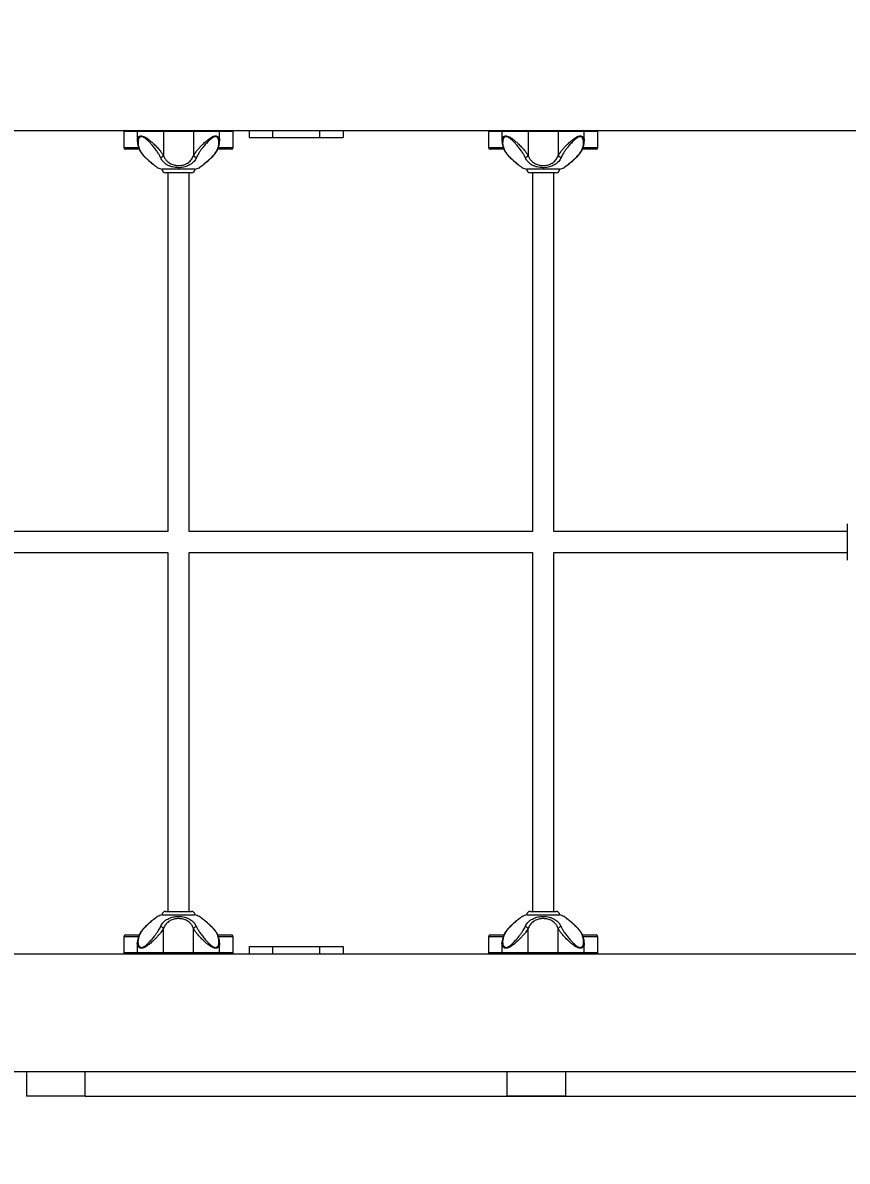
# Model space of a CAD drawing. Header units: millimetres. Extents: x -2809 to 3946, y -2926 to 2611.
# Drawn here: x -370 to 331, y -556 to 412 of the extents above; entities that cross this region are included whole.
import ezdxf

# ---------------------------------------------------------------- set-up
doc = ezdxf.new("R2010")
doc.units = ezdxf.units.MM
for name, color, linetype in [('DIKOM_ОБЪЕКТ', 7, 'Continuous'), ('DIKOM_РАЗМЕР_ЗОНА', 7, 'Continuous'), ('DIKOM_РАЗМЕР_ОБЪЕКТА', 7, 'Continuous')]:
    doc.layers.add(name, color=color, linetype=linetype)
doc.styles.add('style1', font='arial.ttf', dxfattribs={"width": 0.8})
doc.dimstyles.new('1-50', dxfattribs={"dimtxt": 300, "dimasz": 200, "dimexe": 100, "dimexo": 0, "dimgap": 100, "dimtad": 1, "dimtxsty": 'style1', "dimcen": 200, "dimclrd": 7, "dimclre": 7, "dimclrt": 7, "dimadec": 1, "dimazin": 2, "dimtfac": 1, "dimtmove": 0, "dimatfit": 2, "dimfxl": 0, "dimlwd": 25, "dimlwe": 18, "dimarcsym": 0})

# ---------------------------------------------------------------- blocks, each defined once
blk = doc.blocks.new('*D15')
at = {"layer": 'Defpoints', "color": 0, "transparency": 16777216}
for p in [(597.36, 1110.81), (2261.56, 1110.81), (-254.22, -500.25)]:
    blk.add_point(p, dxfattribs=at)
at = {"layer": 'DIKOM_РАЗМЕР_ОБЪЕКТА', "color": 7, "lineweight": 18, "transparency": 16777216}
for p, q in [((597.36, 1110.81), (2361.56, 1110.81)), ((-254.22, -500.25), (2361.56, -500.25))]:
    blk.add_line(p, q, dxfattribs=at)
at = {"layer": 'DIKOM_РАЗМЕР_ОБЪЕКТА', "color": 7, "lineweight": 25, "transparency": 16777216}
blk.add_line((2261.56, -300.25), (2261.56, 910.81), dxfattribs=at)
at = {"layer": 'DIKOM_РАЗМЕР_ОБЪЕКТА', "color": 7, "transparency": 16777216}
for points in [[(2228.22, 910.81), (2294.89, 910.81), (2261.56, 1110.81)], [(2228.22, -300.25), (2294.89, -300.25), (2261.56, -500.25)]]:
    blk.add_solid(points, dxfattribs=at)
at = {"layer": 'DIKOM_РАЗМЕР_ОБЪЕКТА', "color": 7, "transparency": 16777216, "insert": (2008.38, 216.09), "char_height": 300, "attachment_point": 5, "rotation": 90, "style": 'style1'}
blk.add_mtext('1600', dxfattribs=at)
blk = doc.blocks.new('*D12')
at = {"layer": 'Defpoints', "color": 0, "transparency": 16777216}
for p in [(1478.76, -28.29), (-1308.64, -266.8), (1478.76, -1321.01)]:
    blk.add_point(p, dxfattribs=at)
at = {"layer": 'DIKOM_РАЗМЕР_ОБЪЕКТА', "color": 7, "lineweight": 18, "transparency": 16777216}
for p, q in [((1478.76, -28.29), (1478.76, -1421.01)), ((-1308.64, -266.8), (-1308.64, -1421.01))]:
    blk.add_line(p, q, dxfattribs=at)
at = {"layer": 'DIKOM_РАЗМЕР_ОБЪЕКТА', "color": 7, "lineweight": 25, "transparency": 16777216}
blk.add_line((-1108.64, -1321.01), (1278.76, -1321.01), dxfattribs=at)
at = {"layer": 'DIKOM_РАЗМЕР_ОБЪЕКТА', "color": 7, "transparency": 16777216}
for points in [[(-1108.64, -1287.68), (-1108.64, -1354.35), (-1308.64, -1321.01)], [(1278.76, -1287.68), (1278.76, -1354.35), (1478.76, -1321.01)]]:
    blk.add_solid(points, dxfattribs=at)
at = {"layer": 'DIKOM_РАЗМЕР_ОБЪЕКТА', "color": 7, "transparency": 16777216, "insert": (-70.01, -1067.84), "char_height": 300, "attachment_point": 5, "style": 'style1'}
blk.add_mtext('2800', dxfattribs=at)
blk = doc.blocks.new('*D13')
at = {"layer": 'Defpoints', "color": 0, "transparency": 16777216}
for p in [(2978.6, -50.25), (-2808.64, -189.37), (2978.6, -2825.71)]:
    blk.add_point(p, dxfattribs=at)
at = {"layer": 'DIKOM_РАЗМЕР_ЗОНА', "color": 7, "lineweight": 18, "transparency": 16777216}
for p, q in [((2978.6, -50.25), (2978.6, -2925.71)), ((-2808.64, -189.37), (-2808.64, -2925.71))]:
    blk.add_line(p, q, dxfattribs=at)
at = {"layer": 'DIKOM_РАЗМЕР_ЗОНА', "color": 7, "lineweight": 25, "transparency": 16777216}
blk.add_line((-2608.64, -2825.71), (2778.6, -2825.71), dxfattribs=at)
at = {"layer": 'DIKOM_РАЗМЕР_ЗОНА', "color": 7, "transparency": 16777216}
for points in [[(-2608.64, -2792.38), (-2608.64, -2859.04), (-2808.64, -2825.71)], [(2778.6, -2792.38), (2778.6, -2859.04), (2978.6, -2825.71)]]:
    blk.add_solid(points, dxfattribs=at)
at = {"layer": 'DIKOM_РАЗМЕР_ЗОНА', "color": 7, "transparency": 16777216, "insert": (-58.42, -2572.54), "char_height": 300, "attachment_point": 5, "style": 'style1'}
blk.add_mtext('5800', dxfattribs=at)
blk = doc.blocks.new('*D14')
at = {"layer": 'Defpoints', "color": 0, "transparency": 16777216}
for p in [(169.75, 2610.81), (3845.97, 2610.81), (169.75, -2000.25)]:
    blk.add_point(p, dxfattribs=at)
at = {"layer": 'DIKOM_РАЗМЕР_ЗОНА', "color": 7, "lineweight": 18, "transparency": 16777216}
for p, q in [((169.75, 2610.81), (3945.97, 2610.81)), ((169.75, -2000.25), (3945.97, -2000.25))]:
    blk.add_line(p, q, dxfattribs=at)
at = {"layer": 'DIKOM_РАЗМЕР_ЗОНА', "color": 7, "lineweight": 25, "transparency": 16777216}
blk.add_line((3845.97, -1800.25), (3845.97, 2410.81), dxfattribs=at)
at = {"layer": 'DIKOM_РАЗМЕР_ЗОНА', "color": 7, "transparency": 16777216}
for points in [[(3812.63, 2410.81), (3879.3, 2410.81), (3845.97, 2610.81)], [(3812.63, -1800.25), (3879.3, -1800.25), (3845.97, -2000.25)]]:
    blk.add_solid(points, dxfattribs=at)
at = {"layer": 'DIKOM_РАЗМЕР_ЗОНА', "color": 7, "transparency": 16777216, "insert": (3592.8, 227.93), "char_height": 300, "attachment_point": 5, "rotation": 90, "style": 'style1'}
blk.add_mtext('4600', dxfattribs=at)

msp = doc.modelspace()

# ---------------------------------------------------------------- linework, layer by layer
at = {"layer": 'DIKOM_ОБЪЕКТ', "color": 7, "linetype": 'Continuous', "lineweight": 15}
for p, q in [((-1287.639, 320.811), (712.361, 320.811)), ((-284.155, 319.811), (-284.155, 306.311)), ((-272.639, 319.811), (-284.155, 319.811)), ((-272.639, 319.811), (-272.639, 311.571)), ((-250.439, 319.811), (-272.639, 319.811)), ((-250.439, 319.811), (-250.439, 299.381)), ((-224.839, 319.811), (-250.439, 319.811)), ((-224.839, 319.811), (-224.839, 299.381)), ((-202.639, 319.811), (-224.839, 319.811)), ((-202.639, 311.6), (-202.639, 319.811)), ((-191.123, 319.811), (-202.639, 319.811)), ((-191.123, 306.311), (-191.123, 319.811)), ((-177.639, 320.811), (-177.639, 314.811)), ((-157.639, 320.811), (-157.639, 314.811)), ((-117.639, 320.811), (-117.639, 314.811)), ((-97.639, 320.811), (-97.639, 314.811)), ((25.845, 319.811), (25.845, 306.311)), ((37.361, 319.811), (25.845, 319.811)), ((37.361, 319.811), (37.361, 311.571)), ((59.561, 319.811), (37.361, 319.811)), ((59.561, 319.811), (59.561, 299.381)), ((85.161, 319.811), (59.561, 319.811)), ((85.161, 319.811), (85.161, 299.381)), ((107.361, 319.811), (85.161, 319.811)), ((107.361, 311.6), (107.361, 319.811)), ((118.876, 319.811), (107.361, 319.811)), ((118.876, 306.311), (118.876, 319.811)), ((-177.639, 314.811), (-157.639, 314.811)), ((-157.639, 314.811), (-117.639, 314.811)), ((-117.639, 314.811), (-97.639, 314.811)), ((-284.155, 306.311), (-271.644, 306.311)), ((-271.004, 304.811), (-282.655, 304.811)), ((-192.623, 304.811), (-204.275, 304.811)), ((-203.659, 306.311), (-191.123, 306.311)), ((25.845, 306.311), (38.356, 306.311)), ((38.996, 304.811), (27.345, 304.811)), ((117.377, 304.811), (105.725, 304.811)), ((106.341, 306.311), (118.876, 306.311)), ((-265.999, 297.932), (-265.989, 297.923)), ((44.001, 297.932), (44.011, 297.923)), ((-223.639, 287.811), (-251.639, 287.811)), ((-226.639, 284.811), (-248.639, 284.811)), ((-246.639, 284.811), (-246.639, -20.189)), ((-228.639, -20.189), (-228.639, 284.811)), ((86.361, 287.811), (58.361, 287.811)), ((83.361, 284.811), (61.361, 284.811)), ((63.361, 284.811), (63.361, -20.189)), ((81.361, -20.189), (81.361, 284.811)), ((330.861, -13.689), (330.861, -14.484)), ((330.861, -14.484), (330.861, -14.518)), ((330.861, -14.518), (330.861, -44.689)), ((-246.639, -20.189), (-538.639, -20.189)), ((63.361, -20.189), (-228.639, -20.189)), ((330.861, -20.189), (81.361, -20.189)), ((-538.639, -38.189), (-246.639, -38.189)), ((-246.639, -38.189), (-246.639, -343.189)), ((-228.639, -343.189), (-228.639, -38.189)), ((-228.639, -38.189), (63.361, -38.189)), ((63.361, -38.189), (63.361, -343.189)), ((81.361, -343.189), (81.361, -38.189)), ((81.361, -38.189), (330.861, -38.189)), ((-251.639, -346.189), (-223.639, -346.189)), ((-248.639, -343.189), (-226.639, -343.189)), ((58.361, -346.189), (86.361, -346.189)), ((61.361, -343.189), (83.361, -343.189)), ((-250.439, -378.189), (-250.439, -357.759)), ((-224.839, -378.189), (-224.839, -357.759)), ((-209.279, -356.31), (-209.289, -356.301)), ((59.561, -378.189), (59.561, -357.759)), ((85.161, -378.189), (85.161, -357.759)), ((100.721, -356.31), (100.711, -356.301)), ((-284.155, -364.689), (-284.155, -378.189)), ((-271.619, -364.689), (-284.155, -364.689)), ((-282.655, -363.189), (-271.003, -363.189)), ((-204.274, -363.189), (-192.623, -363.189)), ((-191.123, -364.689), (-203.634, -364.689)), ((-191.123, -378.189), (-191.123, -364.689)), ((25.845, -364.689), (25.845, -378.189)), ((38.381, -364.689), (25.845, -364.689)), ((27.345, -363.189), (38.997, -363.189)), ((105.726, -363.189), (117.377, -363.189)), ((118.876, -364.689), (106.365, -364.689)), ((118.876, -378.189), (118.876, -364.689)), ((-272.639, -369.978), (-272.639, -378.189)), ((-202.639, -378.189), (-202.639, -369.949)), ((-177.639, -373.189), (-177.639, -379.189)), ((-177.639, -373.189), (-157.639, -373.189)), ((-157.639, -373.189), (-157.639, -379.189)), ((-157.639, -373.189), (-117.639, -373.189)), ((-117.639, -373.189), (-117.639, -379.189)), ((-117.639, -373.189), (-97.639, -373.189)), ((-97.639, -373.189), (-97.639, -379.189)), ((37.361, -369.978), (37.361, -378.189)), ((107.361, -378.189), (107.361, -369.949)), ((-1287.639, -379.189), (712.361, -379.189)), ((-284.155, -378.189), (-272.639, -378.189)), ((-272.639, -378.189), (-250.439, -378.189)), ((-250.439, -378.189), (-224.839, -378.189)), ((-224.839, -378.189), (-202.639, -378.189)), ((-202.639, -378.189), (-191.123, -378.189)), ((25.845, -378.189), (37.361, -378.189)), ((37.361, -378.189), (59.561, -378.189)), ((59.561, -378.189), (85.161, -378.189)), ((85.161, -378.189), (107.361, -378.189)), ((107.361, -378.189), (118.876, -378.189)), ((-1287.639, -479.189), (712.361, -479.189)), ((-366.928, -479.189), (-366.928, -500.189)), ((-316.928, -500.189), (-316.928, -479.189)), ((-316.928, -479.189), (41.65, -479.189)), ((41.65, -500.189), (41.65, -479.189)), ((91.65, -500.189), (91.65, -479.189)), ((-316.928, -500.189), (-366.928, -500.189)), ((-316.928, -500.189), (41.65, -500.189)), ((91.65, -500.189), (41.65, -500.189))]:
    msp.add_line(p, q, dxfattribs=at)
at = {"layer": 'DIKOM_ОБЪЕКТ', "color": 7, "linetype": 'Continuous', "lineweight": 15, "flags": 128}
for points in [[(-265.989, 297.923), (-265.932, 297.891), (-265.786, 297.884)], [(-209.492, 297.884), (-209.346, 297.891), (-209.284, 297.927)], [(44.011, 297.923), (44.068, 297.891), (44.214, 297.884)], [(100.508, 297.884), (100.654, 297.891), (100.716, 297.927)], [(-265.786, -356.262), (-265.932, -356.269), (-265.994, -356.305)], [(-209.289, -356.301), (-209.346, -356.269), (-209.492, -356.262)], [(44.214, -356.262), (44.068, -356.269), (44.006, -356.305)], [(100.711, -356.301), (100.654, -356.269), (100.508, -356.262)]]:
    msp.add_lwpolyline(points, dxfattribs=at)
at = {"layer": 'DIKOM_ОБЪЕКТ', "color": 7, "linetype": 'Continuous', "lineweight": 15}
for centre, radius, start, end in [((-283.155, 319.811), 1, 90, 180), ((-271.639, 319.811), 1, 90, 180), ((-251.406, 319.845), 0.967, 358.009787, 87.859263), ((-223.872, 319.845), 0.967, 92.136983, 181.990306), ((-203.639, 319.811), 1, 0, 90), ((-192.123, 319.811), 1, 0, 90), ((26.845, 319.811), 1, 90, 180), ((38.361, 319.811), 1, 90, 180), ((58.594, 319.845), 0.967, 358.009694, 87.863017), ((86.128, 319.845), 0.967, 92.136983, 181.990306), ((106.361, 319.811), 1, 0, 90), ((117.877, 319.811), 1, 0, 90), ((-282.655, 306.311), 1.5, 180, 270), ((-192.623, 306.311), 1.5, 270, 0), ((27.345, 306.311), 1.5, 180, 270), ((117.377, 306.311), 1.5, 270, 0), ((-252.744, 300.394), 2.517, 265.676501, 336.281215), ((-222.535, 300.394), 2.517, 203.719383, 274.32411), ((57.256, 300.394), 2.517, 265.678464, 336.279252), ((87.465, 300.394), 2.517, 203.720748, 274.321536), ((-237.639, 334.055), 48.317, 248.447403, 253.156755), ((-248.639, 287.811), 3, 180, 270), ((-226.639, 287.811), 3, 270, 0), ((-237.639, 334.055), 48.317, 286.843245, 291.552178), ((72.361, 334.055), 48.317, 248.447403, 253.156755), ((61.361, 287.811), 3, 180, 270), ((83.361, 287.811), 3, 270, 0), ((72.361, 334.055), 48.317, 286.843245, 291.552178), ((-237.639, -392.433), 48.317, 106.843245, 111.552178), ((-248.639, -346.189), 3, 90, 180), ((-226.639, -346.189), 3, 0, 90), ((-237.639, -392.433), 48.317, 68.447403, 73.156755), ((72.361, -392.433), 48.317, 106.843245, 111.552178), ((61.361, -346.189), 3, 90, 180), ((83.361, -346.189), 3, 0, 90), ((72.361, -392.433), 48.317, 68.447403, 73.156755), ((-252.744, -358.772), 2.517, 23.719112, 94.322166), ((-222.535, -358.772), 2.517, 85.677223, 156.28029), ((57.256, -358.772), 2.517, 23.721075, 94.320203), ((87.465, -358.772), 2.517, 85.679797, 156.278925), ((-282.655, -364.689), 1.5, 90, 180), ((-192.623, -364.689), 1.5, 0, 90), ((27.345, -364.689), 1.5, 90, 180), ((117.377, -364.689), 1.5, 0, 90), ((-283.155, -378.189), 1, 180, 270), ((-271.639, -378.189), 1, 180, 270), ((-251.406, -378.223), 0.967, 272.14076, 1.991042), ((-223.872, -378.223), 0.967, 178.008865, 267.862994), ((-203.639, -378.189), 1, 270, 0), ((-192.123, -378.189), 1, 270, 0), ((26.845, -378.189), 1, 180, 270), ((38.361, -378.189), 1, 180, 270), ((58.594, -378.223), 0.967, 272.137006, 1.991135), ((86.128, -378.223), 0.967, 178.008865, 267.862994), ((106.361, -378.189), 1, 270, 0), ((117.877, -378.189), 1, 270, 0)]:
    msp.add_arc(centre, radius, start, end, dxfattribs=at)
for points, knots in [([(-272.613, 311.505), (-272.609, 311.103), (-272.6, 310.049), (-272.273, 308.283), (-271.657, 306.209), (-270.729, 304.103), (-269.524, 302.034), (-268.115, 300.159), (-266.92, 298.795), (-266.172, 298.117), (-265.975, 297.938)], [0, 0, 0, 0, 0.0862304, 0.2257021, 0.3722691, 0.5257592, 0.6780537, 0.8264639, 0.9543411, 1, 1, 1, 1]), ([(-272.554, 311.504), (-272.581, 311.796), (-272.674, 312.814), (-272.284, 314.058), (-271.611, 315.179), (-270.819, 315.874), (-269.691, 316.261), (-268.159, 316.134), (-266.077, 315.303), (-263.718, 313.742), (-261.259, 311.746), (-258.782, 309.497), (-256.204, 306.923), (-253.893, 304.357), (-252.075, 302.055), (-251.018, 300.476), (-250.562, 299.614), (-250.439, 299.381)], [0, 0, 0, 0, 0.0334778, 0.1164492, 0.1592607, 0.2033168, 0.2529108, 0.3031099, 0.3607342, 0.4488117, 0.5249676, 0.603386, 0.7047445, 0.8097024, 0.8888113, 0.9700364, 1, 1, 1, 1]), ([(-252.933, 297.884), (-253.31, 298.678), (-254.063, 300.266), (-255.806, 302.925), (-257.884, 305.737), (-260.093, 308.399), (-262.23, 310.76), (-264.336, 312.826), (-266.371, 314.469), (-268.187, 315.357), (-269.529, 315.493), (-270.505, 315.083), (-271.181, 314.356), (-271.775, 313.183), (-272.14, 311.306), (-272.01, 308.744), (-271.324, 306.099), (-270.249, 303.634), (-268.957, 301.51), (-267.474, 299.577), (-266.349, 298.448), (-265.786, 297.884)], [0, 0, 0, 0, 0.0653619, 0.1308353, 0.2026589, 0.274492, 0.3278111, 0.3810314, 0.4398622, 0.4769809, 0.508659, 0.5402044, 0.5687569, 0.5974138, 0.6538749, 0.7230831, 0.7923843, 0.8493089, 0.9062095, 0.9531221, 1, 1, 1, 1]), ([(-224.839, 299.381), (-224.544, 299.912), (-223.949, 300.987), (-222.609, 302.833), (-220.926, 304.878), (-218.767, 307.233), (-216.203, 309.783), (-213.442, 312.256), (-211.097, 314.061), (-209.3, 315.178), (-207.85, 315.875), (-206.365, 316.261), (-204.95, 316.134), (-203.635, 315.305), (-202.868, 313.734), (-202.577, 312.359), (-202.649, 311.643), (-202.654, 311.593)], [0, 0, 0, 0, 0.0677704, 0.1371017, 0.2182526, 0.3013412, 0.3996316, 0.5013887, 0.5845884, 0.6275196, 0.6716983, 0.7214308, 0.7717679, 0.8295509, 0.9178722, 0.994238, 1, 1, 1, 1]), ([(-209.492, 297.884), (-208.72, 298.678), (-207.174, 300.266), (-205.394, 302.925), (-204.059, 305.737), (-203.347, 308.399), (-203.146, 310.76), (-203.373, 312.826), (-204.058, 314.469), (-205.191, 315.357), (-206.43, 315.493), (-207.718, 315.083), (-208.966, 314.356), (-210.52, 313.183), (-212.529, 311.306), (-214.903, 308.744), (-217.091, 306.099), (-218.963, 303.634), (-220.407, 301.51), (-221.569, 299.577), (-222.086, 298.448), (-222.345, 297.884)], [0, 0, 0, 0, 0.0653611, 0.130835, 0.2026598, 0.2744925, 0.3278107, 0.381031, 0.4398629, 0.4769808, 0.5086589, 0.5402032, 0.568757, 0.5974136, 0.6538746, 0.7230828, 0.7923841, 0.8493084, 0.9062095, 0.9531221, 1, 1, 1, 1]), ([(-209.287, 297.929), (-209.265, 297.948), (-208.691, 298.448), (-207.687, 299.557), (-206.294, 301.269), (-205.07, 303.154), (-204.045, 305.172), (-203.254, 307.29), (-202.799, 309.369), (-202.604, 310.817), (-202.647, 311.52), (-202.652, 311.594)], [0, 0, 0, 0, 0.0049448, 0.1294402, 0.2617709, 0.4009015, 0.5465861, 0.6966907, 0.8490324, 0.9842057, 1, 1, 1, 1]), ([(37.387, 311.505), (37.391, 311.103), (37.4, 310.049), (37.727, 308.283), (38.343, 306.209), (39.271, 304.103), (40.476, 302.034), (41.885, 300.159), (43.08, 298.795), (43.828, 298.117), (44.025, 297.938)], [0, 0, 0, 0, 0.0862303, 0.2257023, 0.3722682, 0.5257593, 0.6780521, 0.8264639, 0.9543388, 1, 1, 1, 1]), ([(37.447, 311.504), (37.419, 311.796), (37.325, 312.814), (37.716, 314.058), (38.389, 315.179), (39.181, 315.874), (40.309, 316.261), (41.841, 316.134), (43.923, 315.303), (46.282, 313.742), (48.741, 311.746), (51.218, 309.497), (53.796, 306.923), (56.108, 304.357), (57.925, 302.055), (58.982, 300.476), (59.438, 299.614), (59.561, 299.381)], [0, 0, 0, 0, 0.0334779, 0.1164496, 0.1592601, 0.2033168, 0.2529109, 0.30311, 0.3607343, 0.4488118, 0.5249689, 0.6033862, 0.7047436, 0.8097025, 0.8888106, 0.9700364, 1, 1, 1, 1]), ([(57.067, 297.884), (56.69, 298.678), (55.937, 300.266), (54.194, 302.925), (52.116, 305.737), (49.907, 308.399), (47.77, 310.76), (45.664, 312.826), (43.63, 314.469), (41.813, 315.357), (40.471, 315.493), (39.495, 315.083), (38.819, 314.356), (38.225, 313.183), (37.86, 311.306), (37.99, 308.744), (38.676, 306.099), (39.752, 303.634), (41.042, 301.51), (42.526, 299.577), (43.651, 298.448), (44.214, 297.884)], [0, 0, 0, 0, 0.0653618, 0.1308351, 0.2026586, 0.2744924, 0.3278106, 0.3810309, 0.4398607, 0.4769803, 0.5086584, 0.5402044, 0.5687563, 0.5974135, 0.6538745, 0.7230826, 0.7923839, 0.8493089, 0.9062084, 0.9531222, 1, 1, 1, 1]), ([(85.161, 299.381), (85.456, 299.912), (86.051, 300.987), (87.391, 302.833), (89.074, 304.878), (91.233, 307.233), (93.797, 309.783), (96.558, 312.256), (98.903, 314.061), (100.7, 315.178), (102.15, 315.875), (103.635, 316.261), (105.05, 316.134), (106.365, 315.305), (107.132, 313.734), (107.424, 312.359), (107.351, 311.643), (107.345, 311.593)], [0, 0, 0, 0, 0.0677709, 0.1371016, 0.2182525, 0.3013421, 0.3996304, 0.5013887, 0.5845896, 0.6275196, 0.6716983, 0.7214296, 0.7717678, 0.82955, 0.9178722, 0.9942379, 1, 1, 1, 1]), ([(100.508, 297.884), (101.28, 298.678), (102.826, 300.266), (104.606, 302.925), (105.941, 305.737), (106.653, 308.399), (106.854, 310.76), (106.627, 312.826), (105.942, 314.469), (104.809, 315.357), (103.57, 315.493), (102.282, 315.083), (101.034, 314.356), (99.48, 313.183), (97.471, 311.306), (95.097, 308.744), (92.909, 306.099), (91.037, 303.634), (89.593, 301.51), (88.431, 299.577), (87.914, 298.448), (87.655, 297.884)], [0, 0, 0, 0, 0.0653597, 0.1308342, 0.2026591, 0.2744915, 0.3278099, 0.3810302, 0.4398618, 0.4769808, 0.5086574, 0.5402035, 0.5687564, 0.597413, 0.6538741, 0.7230822, 0.7923837, 0.8493079, 0.9062086, 0.9531221, 1, 1, 1, 1]), ([(100.713, 297.929), (100.735, 297.948), (101.309, 298.448), (102.313, 299.557), (103.706, 301.269), (104.93, 303.154), (105.955, 305.172), (106.746, 307.29), (107.201, 309.369), (107.396, 310.817), (107.353, 311.52), (107.348, 311.594)], [0, 0, 0, 0, 0.0049448, 0.1294381, 0.2617727, 0.4009018, 0.5465853, 0.69669, 0.8490325, 0.9842058, 1, 1, 1, 1]), ([(-265.995, 297.935), (-265.501, 297.471), (-264.427, 296.462), (-262.836, 295.052), (-261.226, 293.67), (-259.796, 292.485), (-258.531, 291.464), (-257.495, 290.646), (-256.682, 290.015), (-256.136, 289.596), (-255.892, 289.411), (-255.867, 289.391), (-255.858, 289.385)], [0, 0, 0, 0, 0.1006352, 0.2188051, 0.3307597, 0.4491314, 0.5502291, 0.6572, 0.7598885, 0.8584823, 0.954631, 1, 1, 1, 1]), ([(-265.786, 297.884), (-265.149, 297.291), (-263.867, 296.097), (-262.031, 294.486), (-260.31, 293.028), (-258.832, 291.817), (-257.586, 290.822), (-256.62, 290.067), (-255.909, 289.519), (-255.454, 289.172), (-255.408, 289.137), (-255.385, 289.12)], [0, 0, 0, 0, 0.1245238, 0.250742, 0.369194, 0.4898878, 0.5939806, 0.7003116, 0.7997166, 0.9016943, 1, 1, 1, 1]), ([(-222.345, 297.884), (-222.625, 297.287), (-223.184, 296.094), (-224.375, 294.478), (-225.827, 293.024), (-227.482, 291.809), (-229.317, 290.82), (-231.248, 290.062), (-233.317, 289.515), (-235.527, 289.172), (-237.863, 289.07), (-240.371, 289.231), (-242.898, 289.715), (-245.326, 290.52), (-247.467, 291.597), (-249.619, 293.118), (-251.587, 295.18), (-252.484, 296.982), (-252.933, 297.884)], [0, 0, 0, 0, 0.0627105, 0.1253897, 0.185205, 0.2449791, 0.2976074, 0.3502033, 0.4005647, 0.4509057, 0.5052102, 0.5595151, 0.6221032, 0.6847442, 0.7468693, 0.8090503, 0.9044325, 1, 1, 1, 1]), ([(-250.439, 299.381), (-250.068, 298.524), (-249.327, 296.81), (-247.684, 294.83), (-245.875, 293.362), (-243.731, 292.123), (-241.605, 291.416), (-239.46, 291.053), (-237.827, 290.932), (-235.249, 291.061), (-232.166, 291.808), (-229.539, 293.217), (-227.749, 294.732), (-226.087, 296.603), (-225.344, 298.256), (-224.839, 299.381)], [0, 0, 0, 0, 0.0978646, 0.1955118, 0.2576945, 0.319805, 0.4186216, 0.4424325, 0.4952429, 0.5480504, 0.6462084, 0.7503669, 0.8107895, 0.8712603, 1, 1, 1, 1]), ([(-219.893, 289.12), (-219.897, 289.117), (-219.953, 289.074), (-219.723, 289.249), (-219.131, 289.701), (-218.085, 290.513), (-216.727, 291.589), (-214.877, 293.101), (-212.441, 295.161), (-210.487, 296.965), (-209.492, 297.884)], [0, 0, 0, 0, 0.0085131, 0.1189411, 0.2417223, 0.3694341, 0.4920432, 0.6180658, 0.8053291, 1, 1, 1, 1]), ([(-219.892, 289.118), (-219.885, 289.12), (-219.8, 289.147), (-219.674, 289.218), (-219.539, 289.299), (-219.469, 289.348), (-219.445, 289.366), (-219.439, 289.371), (-219.435, 289.374), (-219.43, 289.377), (-219.426, 289.381), (-219.419, 289.385), (-219.364, 289.428), (-219.113, 289.619), (-218.564, 290.04), (-217.802, 290.632), (-216.815, 291.41), (-215.63, 292.365), (-214.263, 293.494), (-212.719, 294.812), (-211.044, 296.288), (-209.873, 297.38), (-209.284, 297.929)], [0, 0, 0, 0, 0.0010369, 0.0123068, 0.0196797, 0.0230269, 0.023759, 0.0242461, 0.0247961, 0.0257123, 0.0278328, 0.0359139, 0.0848495, 0.1779188, 0.2686105, 0.3621148, 0.4587346, 0.5574993, 0.6612292, 0.7690646, 0.8837679, 1, 1, 1, 1]), ([(44.005, 297.935), (44.499, 297.471), (45.573, 296.462), (47.164, 295.052), (48.774, 293.67), (50.204, 292.485), (51.469, 291.464), (52.505, 290.646), (53.318, 290.015), (53.865, 289.596), (54.108, 289.411), (54.133, 289.391), (54.142, 289.385)], [0, 0, 0, 0, 0.1006352, 0.2188032, 0.3307597, 0.4491331, 0.5502277, 0.6572013, 0.7598876, 0.8584829, 0.9546309, 1, 1, 1, 1]), ([(44.214, 297.884), (44.851, 297.291), (46.133, 296.097), (47.969, 294.487), (49.69, 293.028), (51.168, 291.817), (52.414, 290.822), (53.38, 290.067), (54.091, 289.519), (54.546, 289.172), (54.592, 289.137), (54.615, 289.12)], [0, 0, 0, 0, 0.1245202, 0.2507423, 0.3691945, 0.489887, 0.5939799, 0.7003123, 0.7997157, 0.9016941, 1, 1, 1, 1]), ([(87.655, 297.884), (87.375, 297.287), (86.816, 296.094), (85.625, 294.478), (84.173, 293.024), (82.518, 291.809), (80.683, 290.82), (78.752, 290.062), (76.683, 289.515), (74.473, 289.172), (72.137, 289.07), (69.629, 289.231), (67.102, 289.715), (64.674, 290.52), (62.533, 291.597), (60.381, 293.118), (58.412, 295.18), (57.516, 296.982), (57.067, 297.884)], [0, 0, 0, 0, 0.0627105, 0.1253897, 0.1852044, 0.2449784, 0.2976068, 0.3502028, 0.4005654, 0.4509051, 0.5052096, 0.5595146, 0.6221014, 0.6847436, 0.7468687, 0.8090507, 0.904433, 1, 1, 1, 1]), ([(59.561, 299.381), (59.932, 298.524), (60.674, 296.81), (62.316, 294.83), (64.125, 293.362), (66.269, 292.123), (68.395, 291.416), (70.539, 291.053), (72.173, 290.932), (74.751, 291.061), (77.834, 291.808), (80.462, 293.217), (82.251, 294.732), (83.913, 296.603), (84.656, 298.256), (85.161, 299.381)], [0, 0, 0, 0, 0.0978651, 0.1955107, 0.2576955, 0.3198047, 0.4186199, 0.4424309, 0.4952412, 0.5480487, 0.6462067, 0.7503676, 0.8107893, 0.8712609, 1, 1, 1, 1]), ([(90.107, 289.12), (90.103, 289.117), (90.047, 289.074), (90.277, 289.249), (90.869, 289.701), (91.915, 290.513), (93.273, 291.589), (95.123, 293.101), (97.56, 295.161), (99.513, 296.965), (100.508, 297.884)], [0, 0, 0, 0, 0.0085131, 0.118941, 0.2417226, 0.3694332, 0.4920421, 0.6180646, 0.8053294, 1, 1, 1, 1]), ([(90.108, 289.118), (90.115, 289.12), (90.2, 289.147), (90.326, 289.218), (90.461, 289.299), (90.531, 289.348), (90.555, 289.366), (90.561, 289.371), (90.565, 289.374), (90.57, 289.377), (90.574, 289.381), (90.581, 289.385), (90.636, 289.428), (90.887, 289.619), (91.436, 290.04), (92.198, 290.632), (93.185, 291.41), (94.37, 292.365), (95.737, 293.494), (97.281, 294.812), (98.956, 296.288), (100.127, 297.38), (100.717, 297.929)], [0, 0, 0, 0, 0.0010369, 0.0123092, 0.019682, 0.0230293, 0.0237632, 0.0242503, 0.0247986, 0.0257153, 0.0278358, 0.0359168, 0.0848521, 0.177921, 0.2686121, 0.3621149, 0.4587355, 0.5574996, 0.661229, 0.769062, 0.8837648, 1, 1, 1, 1]), ([(-256.137, 289.598), (-256.036, 289.521), (-255.881, 289.402), (-255.864, 289.389), (-255.848, 289.378), (-255.844, 289.374), (-255.833, 289.366), (-255.812, 289.351), (-255.74, 289.298), (-255.664, 289.265), (-255.604, 289.24)], [0, 0, 0, 0, 0.5710794, 0.8797409, 0.9003415, 0.9133148, 0.9172272, 0.9224426, 0.9391257, 1, 1, 1, 1]), ([(53.863, 289.598), (53.964, 289.521), (54.119, 289.402), (54.137, 289.389), (54.151, 289.378), (54.156, 289.374), (54.167, 289.366), (54.188, 289.351), (54.26, 289.298), (54.336, 289.265), (54.396, 289.24)], [0, 0, 0, 0, 0.5710826, 0.8797459, 0.9003465, 0.9133237, 0.9172268, 0.9224422, 0.9391254, 1, 1, 1, 1]), ([(-255.386, -347.496), (-255.393, -347.498), (-255.478, -347.525), (-255.605, -347.596), (-255.739, -347.677), (-255.809, -347.727), (-255.833, -347.744), (-255.839, -347.749), (-255.844, -347.752), (-255.848, -347.755), (-255.852, -347.759), (-255.859, -347.764), (-255.915, -347.806), (-256.165, -347.997), (-256.714, -348.418), (-257.477, -349.01), (-258.463, -349.789), (-259.648, -350.743), (-261.015, -351.872), (-262.559, -353.191), (-264.235, -354.666), (-265.405, -355.758), (-265.995, -356.307)], [0, 0, 0, 0, 0.0010371, 0.0123085, 0.0196817, 0.023029, 0.0237611, 0.0242487, 0.0247986, 0.0257144, 0.0278349, 0.035916, 0.0848513, 0.1779208, 0.2686123, 0.3621163, 0.4587354, 0.5574987, 0.661229, 0.7690645, 0.8837666, 1, 1, 1, 1]), ([(-255.385, -347.498), (-255.381, -347.495), (-255.325, -347.452), (-255.555, -347.627), (-256.147, -348.079), (-257.193, -348.891), (-258.551, -349.968), (-260.401, -351.479), (-262.838, -353.54), (-264.791, -355.343), (-265.786, -356.262)], [0, 0, 0, 0, 0.0085133, 0.1189414, 0.2417228, 0.3694335, 0.4920439, 0.6180653, 0.8053296, 1, 1, 1, 1]), ([(-252.933, -356.262), (-252.653, -355.665), (-252.094, -354.472), (-250.903, -352.856), (-249.451, -351.403), (-247.796, -350.187), (-245.961, -349.198), (-244.031, -348.44), (-241.961, -347.893), (-239.751, -347.55), (-237.415, -347.448), (-234.907, -347.609), (-232.38, -348.093), (-229.952, -348.899), (-227.811, -349.975), (-225.659, -351.497), (-223.691, -353.558), (-222.794, -355.36), (-222.345, -356.262)], [0, 0, 0, 0, 0.0627105, 0.1253889, 0.1852047, 0.2449784, 0.2976066, 0.3502039, 0.400565, 0.4509062, 0.5052094, 0.5595143, 0.6221023, 0.6847436, 0.7468697, 0.809051, 0.9044326, 1, 1, 1, 1]), ([(-209.492, -356.262), (-210.129, -355.669), (-211.411, -354.475), (-213.247, -352.865), (-214.968, -351.406), (-216.446, -350.195), (-217.692, -349.201), (-218.658, -348.445), (-219.369, -347.897), (-219.824, -347.55), (-219.87, -347.515), (-219.893, -347.498)], [0, 0, 0, 0, 0.1245229, 0.2507418, 0.369194, 0.4898883, 0.5939795, 0.7003121, 0.799716, 0.901694, 1, 1, 1, 1]), ([(-219.141, -347.976), (-219.242, -347.899), (-219.398, -347.781), (-219.415, -347.767), (-219.43, -347.756), (-219.434, -347.753), (-219.446, -347.744), (-219.466, -347.729), (-219.538, -347.676), (-219.614, -347.644), (-219.674, -347.618)], [0, 0, 0, 0, 0.57108, 0.8797419, 0.9003424, 0.9133137, 0.9172279, 0.9224457, 0.9391111, 1, 1, 1, 1]), ([(-209.283, -356.313), (-209.777, -355.849), (-210.851, -354.84), (-212.442, -353.43), (-214.053, -352.048), (-215.482, -350.864), (-216.747, -349.842), (-217.783, -349.025), (-218.597, -348.393), (-219.143, -347.975), (-219.386, -347.789), (-219.412, -347.77), (-219.42, -347.763)], [0, 0, 0, 0, 0.1006375, 0.2188051, 0.330761, 0.4491335, 0.5502295, 0.6572008, 0.7598885, 0.858483, 0.9546311, 1, 1, 1, 1]), ([(54.614, -347.496), (54.607, -347.498), (54.522, -347.525), (54.395, -347.596), (54.261, -347.677), (54.191, -347.727), (54.167, -347.744), (54.161, -347.749), (54.156, -347.752), (54.152, -347.755), (54.148, -347.759), (54.141, -347.764), (54.086, -347.806), (53.834, -347.997), (53.286, -348.418), (52.523, -349.01), (51.537, -349.789), (50.352, -350.743), (48.985, -351.872), (47.441, -353.191), (45.765, -354.666), (44.595, -355.758), (44.005, -356.307)], [0, 0, 0, 0, 0.0010371, 0.0123085, 0.0196817, 0.023029, 0.0237629, 0.0242478, 0.0247977, 0.0257145, 0.0278348, 0.0359159, 0.0848512, 0.1779202, 0.2686116, 0.3621144, 0.4587346, 0.5574993, 0.6612294, 0.769063, 0.8837648, 1, 1, 1, 1]), ([(54.615, -347.498), (54.619, -347.495), (54.675, -347.452), (54.445, -347.627), (53.853, -348.079), (52.807, -348.891), (51.449, -349.968), (49.599, -351.479), (47.162, -353.54), (45.209, -355.343), (44.214, -356.262)], [0, 0, 0, 0, 0.0085131, 0.1189414, 0.2417238, 0.3694349, 0.4920443, 0.6180676, 0.805329, 1, 1, 1, 1]), ([(57.067, -356.262), (57.347, -355.665), (57.906, -354.472), (59.097, -352.856), (60.549, -351.403), (62.204, -350.187), (64.039, -349.198), (65.969, -348.44), (68.039, -347.893), (70.249, -347.55), (72.585, -347.448), (75.093, -347.609), (77.62, -348.093), (80.048, -348.899), (82.189, -349.975), (84.341, -351.497), (86.309, -353.558), (87.206, -355.36), (87.655, -356.262)], [0, 0, 0, 0, 0.0627105, 0.1253896, 0.1852038, 0.2449784, 0.2976067, 0.3502028, 0.4005652, 0.450905, 0.5052096, 0.5595145, 0.6221039, 0.6847439, 0.746869, 0.8090512, 0.9044336, 1, 1, 1, 1]), ([(100.508, -356.262), (99.871, -355.669), (98.589, -354.475), (96.753, -352.865), (95.032, -351.406), (93.554, -350.195), (92.308, -349.201), (91.342, -348.445), (90.631, -347.897), (90.176, -347.55), (90.13, -347.515), (90.107, -347.498)], [0, 0, 0, 0, 0.1245225, 0.2507412, 0.369193, 0.4898887, 0.593981, 0.7003133, 0.7997161, 0.9016944, 1, 1, 1, 1]), ([(90.859, -347.976), (90.758, -347.899), (90.602, -347.781), (90.586, -347.767), (90.57, -347.756), (90.566, -347.753), (90.554, -347.744), (90.534, -347.729), (90.462, -347.676), (90.386, -347.644), (90.326, -347.618)], [0, 0, 0, 0, 0.5710777, 0.8797384, 0.9003388, 0.9133064, 0.9172299, 0.9224477, 0.939128, 1, 1, 1, 1]), ([(100.717, -356.313), (100.223, -355.849), (99.149, -354.84), (97.558, -353.43), (95.947, -352.048), (94.518, -350.864), (93.253, -349.842), (92.217, -349.025), (91.403, -348.393), (90.857, -347.975), (90.614, -347.789), (90.588, -347.77), (90.58, -347.763)], [0, 0, 0, 0, 0.1006358, 0.2188037, 0.3307599, 0.449131, 0.5502288, 0.6571991, 0.7598881, 0.8584822, 0.9546309, 1, 1, 1, 1]), ([(-250.439, -357.759), (-250.734, -358.291), (-251.329, -359.365), (-252.669, -361.211), (-254.352, -363.257), (-256.512, -365.612), (-259.075, -368.161), (-261.836, -370.634), (-264.182, -372.439), (-265.978, -373.556), (-267.429, -374.253), (-268.913, -374.639), (-270.328, -374.512), (-271.644, -373.683), (-272.41, -372.112), (-272.702, -370.737), (-272.629, -370.021), (-272.624, -369.971)], [0, 0, 0, 0, 0.06777, 0.1371018, 0.218253, 0.3013413, 0.3996304, 0.5013876, 0.5845886, 0.6275202, 0.6716986, 0.7214298, 0.771768, 0.829551, 0.9178719, 0.9942384, 1, 1, 1, 1]), ([(-265.991, -356.307), (-266.013, -356.326), (-266.587, -356.827), (-267.591, -357.936), (-268.985, -359.647), (-270.208, -361.532), (-271.233, -363.55), (-272.024, -365.668), (-272.479, -367.747), (-272.674, -369.195), (-272.631, -369.899), (-272.626, -369.972)], [0, 0, 0, 0, 0.0049413, 0.1294382, 0.2617703, 0.4009012, 0.5465843, 0.69669, 0.8490328, 0.9842064, 1, 1, 1, 1]), ([(-265.786, -356.262), (-266.558, -357.056), (-268.104, -358.644), (-269.884, -361.303), (-271.219, -364.115), (-271.931, -366.777), (-272.132, -369.138), (-271.905, -371.204), (-271.22, -372.847), (-270.087, -373.735), (-268.848, -373.871), (-267.56, -373.461), (-266.312, -372.734), (-264.759, -371.562), (-262.749, -369.684), (-260.375, -367.122), (-258.187, -364.477), (-256.315, -362.013), (-254.871, -359.888), (-253.71, -357.955), (-253.192, -356.826), (-252.933, -356.262)], [0, 0, 0, 0, 0.0653609, 0.1308347, 0.2026597, 0.2744923, 0.3278102, 0.3810306, 0.4398624, 0.4769801, 0.5086582, 0.5402033, 0.5687561, 0.5974136, 0.6538748, 0.7230831, 0.792384, 0.8493082, 0.9062093, 0.9531219, 1, 1, 1, 1]), ([(-224.839, -357.759), (-225.21, -356.902), (-225.952, -355.189), (-227.594, -353.208), (-229.403, -351.74), (-231.547, -350.502), (-233.673, -349.795), (-235.818, -349.431), (-237.451, -349.31), (-240.029, -349.439), (-243.113, -350.186), (-245.74, -351.595), (-247.529, -353.11), (-249.191, -354.981), (-249.934, -356.634), (-250.439, -357.759)], [0, 0, 0, 0, 0.0978644, 0.1955117, 0.2576948, 0.3198054, 0.4186205, 0.4424314, 0.4952418, 0.5480493, 0.6462075, 0.7503671, 0.8107898, 0.8712598, 1, 1, 1, 1]), ([(-202.725, -369.882), (-202.698, -370.174), (-202.604, -371.193), (-202.994, -372.436), (-203.667, -373.557), (-204.459, -374.253), (-205.587, -374.639), (-207.119, -374.512), (-209.201, -373.681), (-211.56, -372.12), (-214.019, -370.124), (-216.496, -367.875), (-219.074, -365.302), (-221.386, -362.736), (-223.203, -360.433), (-224.26, -358.854), (-224.716, -357.992), (-224.839, -357.759)], [0, 0, 0, 0, 0.0334772, 0.1164488, 0.1592602, 0.2033159, 0.2529099, 0.3031102, 0.3607345, 0.4488102, 0.5249681, 0.6033852, 0.7047432, 0.8097027, 0.8888117, 0.9700367, 1, 1, 1, 1]), ([(-222.345, -356.262), (-221.969, -357.056), (-221.215, -358.644), (-219.472, -361.303), (-217.394, -364.116), (-215.185, -366.777), (-213.048, -369.138), (-210.942, -371.204), (-208.908, -372.847), (-207.091, -373.735), (-205.749, -373.871), (-204.773, -373.461), (-204.097, -372.734), (-203.503, -371.562), (-203.138, -369.684), (-203.268, -367.122), (-203.955, -364.477), (-205.03, -362.013), (-206.321, -359.888), (-207.804, -357.955), (-208.929, -356.826), (-209.492, -356.262)], [0, 0, 0, 0, 0.065362, 0.1308353, 0.2026593, 0.2744926, 0.3278105, 0.3810316, 0.4398617, 0.4769811, 0.5086584, 0.5402037, 0.5687566, 0.5974136, 0.6538747, 0.723083, 0.792384, 0.8493086, 0.9062097, 0.9531222, 1, 1, 1, 1]), ([(-202.665, -369.884), (-202.669, -369.481), (-202.678, -368.427), (-203.005, -366.661), (-203.621, -364.587), (-204.549, -362.481), (-205.754, -360.413), (-207.163, -358.538), (-208.358, -357.173), (-209.106, -356.495), (-209.303, -356.316)], [0, 0, 0, 0, 0.0862306, 0.2257017, 0.372268, 0.5257583, 0.6780526, 0.8264652, 0.9543393, 1, 1, 1, 1]), ([(59.561, -357.759), (59.266, -358.291), (58.671, -359.365), (57.331, -361.211), (55.648, -363.257), (53.489, -365.612), (50.925, -368.161), (48.164, -370.634), (45.818, -372.439), (44.022, -373.556), (42.571, -374.253), (41.087, -374.639), (39.672, -374.512), (38.357, -373.683), (37.589, -372.112), (37.298, -370.737), (37.371, -370.021), (37.376, -369.971)], [0, 0, 0, 0, 0.0677694, 0.1371019, 0.2182531, 0.3013404, 0.3996306, 0.5013889, 0.5845875, 0.6275203, 0.6716987, 0.7214299, 0.7717681, 0.8295503, 0.917872, 0.9942384, 1, 1, 1, 1]), ([(44.009, -356.307), (43.987, -356.326), (43.413, -356.826), (42.409, -357.936), (41.015, -359.647), (39.792, -361.532), (38.767, -363.55), (37.976, -365.668), (37.521, -367.747), (37.325, -369.195), (37.369, -369.899), (37.374, -369.972)], [0, 0, 0, 0, 0.0049438, 0.1294382, 0.261772, 0.4009026, 0.5465843, 0.6966896, 0.8490328, 0.9842061, 1, 1, 1, 1]), ([(44.214, -356.262), (43.442, -357.056), (41.896, -358.644), (40.116, -361.303), (38.781, -364.115), (38.069, -366.777), (37.868, -369.138), (38.094, -371.204), (38.78, -372.847), (39.913, -373.735), (41.152, -373.871), (42.44, -373.461), (43.688, -372.734), (45.241, -371.562), (47.251, -369.684), (49.625, -367.122), (51.813, -364.477), (53.685, -362.013), (55.129, -359.888), (56.29, -357.955), (56.808, -356.826), (57.067, -356.262)], [0, 0, 0, 0, 0.0653616, 0.1308359, 0.2026605, 0.274493, 0.3278109, 0.3810312, 0.4398636, 0.4769812, 0.5086593, 0.5402036, 0.5687564, 0.5974131, 0.6538741, 0.7230824, 0.7923833, 0.8493075, 0.9062097, 0.9531223, 1, 1, 1, 1]), ([(85.161, -357.759), (84.79, -356.902), (84.048, -355.189), (82.406, -353.208), (80.597, -351.74), (78.453, -350.502), (76.327, -349.795), (74.182, -349.431), (72.549, -349.31), (69.971, -349.439), (66.887, -350.186), (64.26, -351.595), (62.471, -353.11), (60.809, -354.981), (60.066, -356.634), (59.561, -357.759)], [0, 0, 0, 0, 0.0978638, 0.1955117, 0.2576938, 0.3198055, 0.4186206, 0.4424315, 0.4952418, 0.5480492, 0.6462073, 0.7503681, 0.8107897, 0.8712605, 1, 1, 1, 1]), ([(107.275, -369.882), (107.302, -370.174), (107.396, -371.193), (107.006, -372.436), (106.333, -373.557), (105.541, -374.253), (104.413, -374.639), (102.881, -374.512), (100.799, -373.681), (98.44, -372.12), (95.981, -370.124), (93.504, -367.875), (90.926, -365.302), (88.614, -362.736), (86.797, -360.433), (85.74, -358.854), (85.284, -357.992), (85.161, -357.759)], [0, 0, 0, 0, 0.0334772, 0.1164485, 0.1592604, 0.2033168, 0.2529108, 0.30311, 0.3607343, 0.4488113, 0.5249692, 0.6033863, 0.7047433, 0.8097028, 0.888811, 0.9700367, 1, 1, 1, 1]), ([(87.655, -356.262), (88.031, -357.056), (88.785, -358.644), (90.528, -361.303), (92.606, -364.116), (94.815, -366.777), (96.952, -369.138), (99.058, -371.204), (101.092, -372.847), (102.909, -373.735), (104.251, -373.871), (105.227, -373.461), (105.903, -372.734), (106.497, -371.562), (106.862, -369.684), (106.732, -367.122), (106.045, -364.477), (104.97, -362.013), (103.679, -359.888), (102.196, -357.955), (101.071, -356.826), (100.508, -356.262)], [0, 0, 0, 0, 0.0653624, 0.1308356, 0.202659, 0.274493, 0.3278109, 0.3810312, 0.4398613, 0.4769807, 0.5086588, 0.5402048, 0.5687567, 0.597414, 0.6538751, 0.7230834, 0.7923844, 0.8493086, 0.9062097, 0.9531222, 1, 1, 1, 1]), ([(107.335, -369.884), (107.331, -369.481), (107.321, -368.427), (106.995, -366.661), (106.379, -364.587), (105.451, -362.481), (104.246, -360.413), (102.837, -358.538), (101.642, -357.173), (100.894, -356.495), (100.697, -356.316)], [0, 0, 0, 0, 0.0862305, 0.2257006, 0.3722673, 0.5257586, 0.6780526, 0.8264612, 0.9543394, 1, 1, 1, 1])]:
    msp.add_open_spline(points, degree=3, knots=knots, dxfattribs=at)

# ---------------------------------------------------------------- dimensions: what is measured, and where the dimension line sits
at = {"layer": 'DIKOM_РАЗМЕР_ЗОНА'}
dim = msp.add_linear_dim(base=(3845.967, 2610.811), p1=(169.747, -2000.254), p2=(169.747, 2610.811), angle=90, text='4600', dimstyle='1-50', dxfattribs=at)
dim.commit()
dim.dimension.update_dxf_attribs({"geometry": '*D14', "text_midpoint": (3845.967, 227.929), "dimtype": 160})
dim = msp.add_linear_dim(base=(2978.6, -2825.711), p1=(-2808.639, -189.372), p2=(2978.6, -50.254), text='5800', dimstyle='1-50', dxfattribs=at)
dim.commit()
dim.dimension.update_dxf_attribs({"geometry": '*D13', "text_midpoint": (-58.421, -2825.711), "dimtype": 160})
at = {"layer": 'DIKOM_РАЗМЕР_ОБЪЕКТА'}
dim = msp.add_linear_dim(base=(2261.557, 1110.811), p1=(-254.215, -500.254), p2=(597.361, 1110.811), angle=90, text='1600', dimstyle='1-50', dxfattribs=at)
dim.commit()
dim.dimension.update_dxf_attribs({"geometry": '*D15', "text_midpoint": (2261.557, 216.094), "dimtype": 160})
dim = msp.add_linear_dim(base=(1478.759, -1321.012), p1=(-1308.639, -266.802), p2=(1478.759, -28.289), text='2800', dimstyle='1-50', dxfattribs=at)
dim.commit()
dim.dimension.update_dxf_attribs({"geometry": '*D12', "text_midpoint": (-70.012, -1321.012), "dimtype": 160})

doc.saveas('drawing.dxf')
